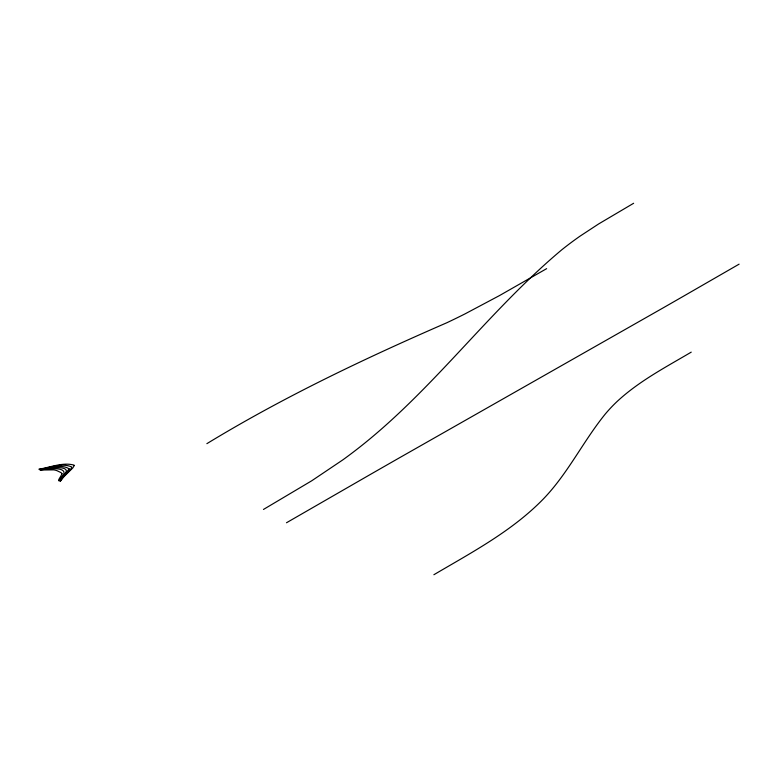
<?xml version="1.0" encoding="UTF-8"?>
<svg xmlns="http://www.w3.org/2000/svg" width="778" height="778" viewBox="0 0 778 778"><rect width="100%" height="100%" fill="white"/><g stroke="black" fill="none" stroke-linecap="round" stroke-linejoin="round"><path stroke-width="1.17" d="M206.87 443.664C283.542 396.984 364.639 358.502 446.854 322.744A236.395 53.05 -20.6 0 0 465.011 313.894L499.593 295.523L546.642 268.653M633.632 203.272L598.603 223.967L580.077 236.123A514.803 420.159 57.1 0 0 561.872 249.719C491.686 308.419 437.479 383.826 366.477 441.709A766.894 625.901 57.1 0 1 342.797 459.895L311.784 480.746L263.46 509.454M286.489 522.758L369.18 475.125A766.894 18.39 -29 0 1 396.887 459.263L662.875 308.03A514.803 12.341 -29 0 0 683.823 296.019L739.1 264.16M691.234 352.133C665.647 367.245 638.864 381.21 616.964 401.623A236.395 185.582 33.7 0 0 605.177 414.149C582.975 441.544 567.619 474.065 542.859 499.476C511.7 531.286 471.867 552.351 433.881 574.728M74.241 465.536L72.782 467.967L64.584 476.058A116.856 67.462 0 0 0 60.169 481.465L62.658 477.575L71.323 468.356L71.702 466.985C61.744 462.375 49.588 468.016 39.26 469.397L38.9 469.183C50.298 467.422 62.639 461.986 74.056 465.108L74.241 465.536M69.213 468.91L59.079 480.833A123.332 71.206 0 0 1 62.065 476.914C77.693 463.338 45.357 468.161 39.999 469.815L39.629 469.601C48.829 468.58 61.083 463.455 69.213 468.91M62.084 473.89L60.567 476.574A96.696 55.831 0 0 0 58.972 479.238L58.71 480.619C75.203 465.584 48.868 468.337 40.359 470.029L53.808 469.863A14.101 8.14 0 0 1 56.891 470.641L61.034 472.625L62.084 473.89"/></g></svg>
